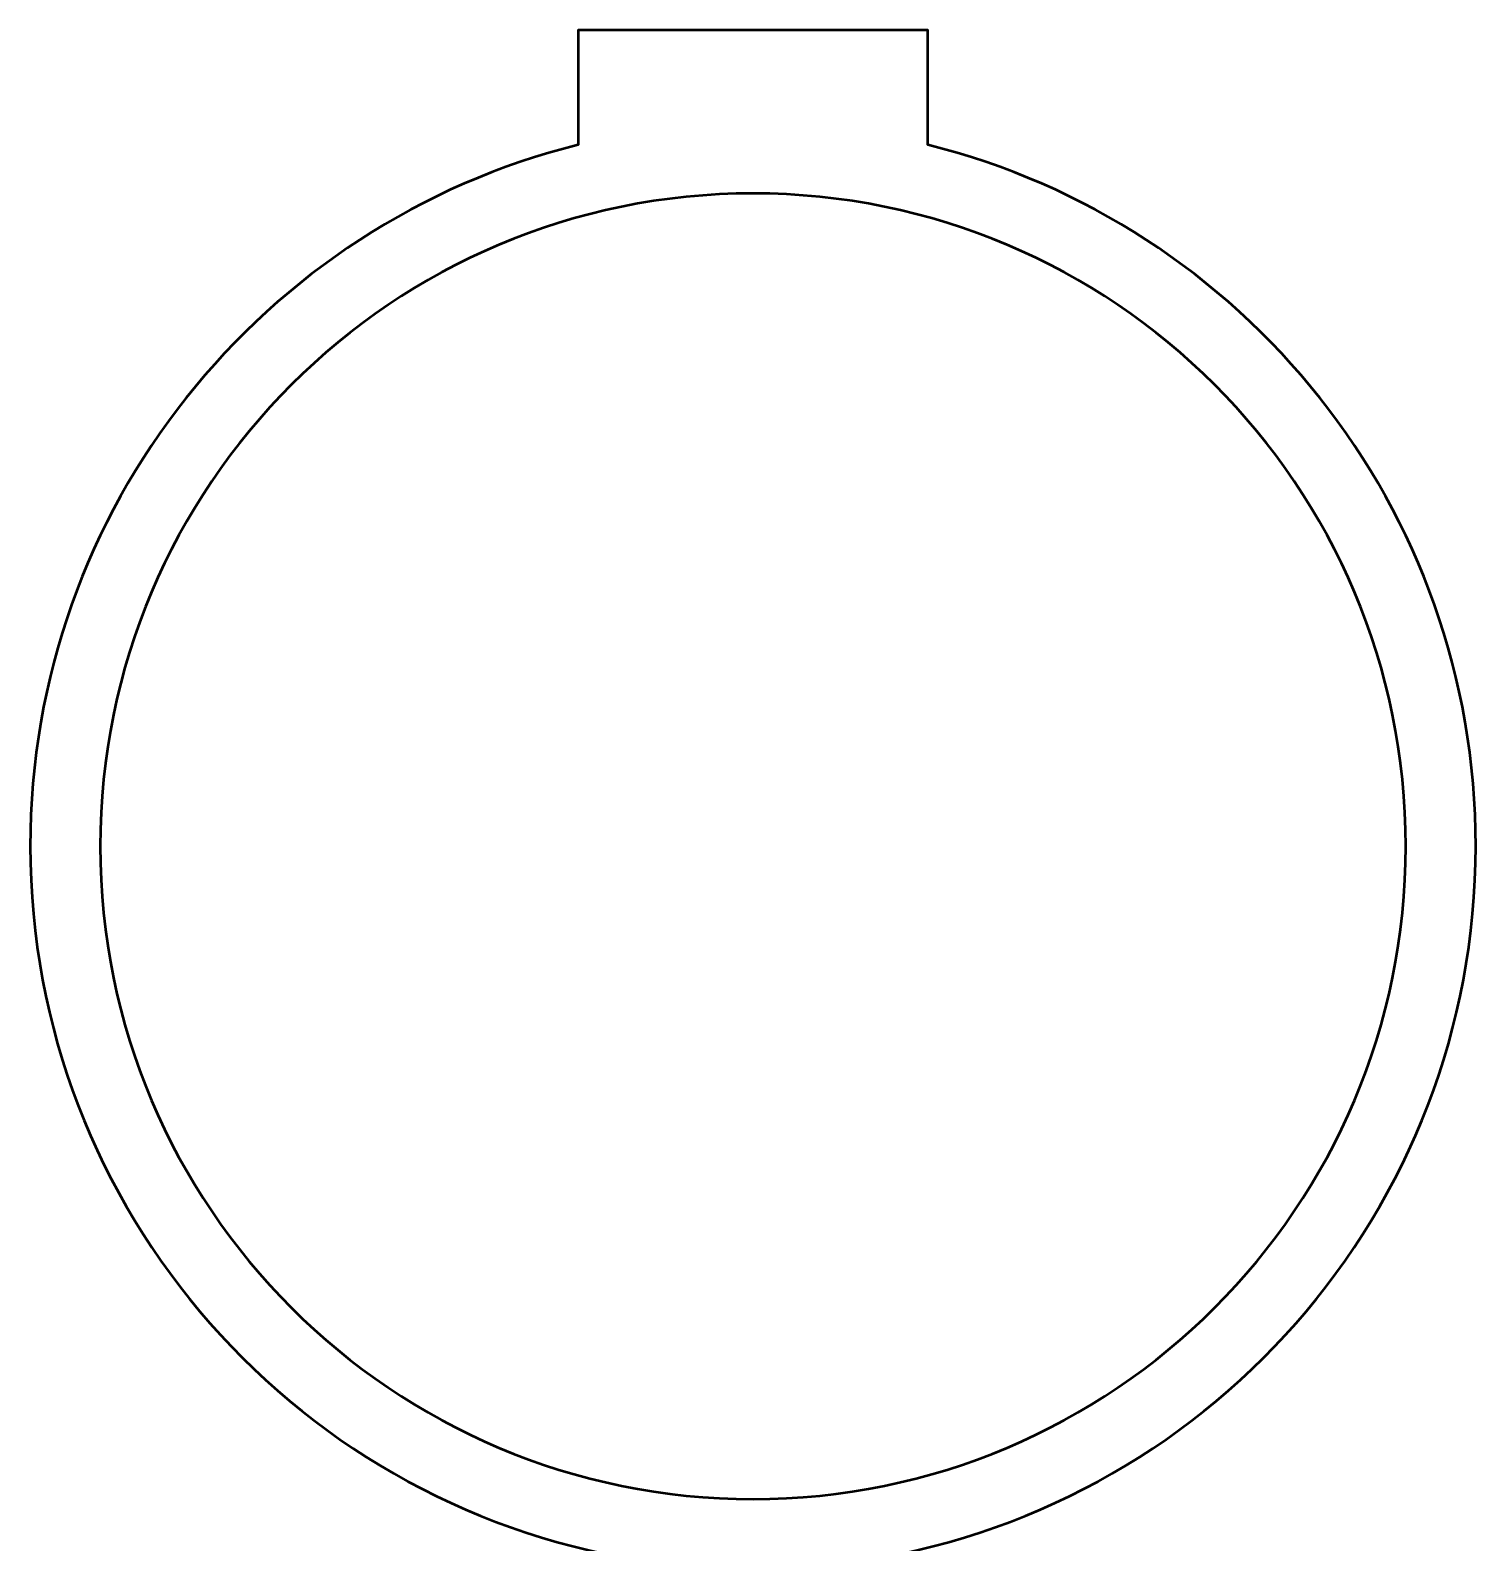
# Model space of a CAD drawing. Header units: centimetres. Extents: x -13.9 to 13.9, y -15.4 to 15.6.
# Drawn here: x -10.6 to -4.4, y 4.21 to 10.7 of the extents above; entities that cross this region are included whole.
import ezdxf

# ---------------------------------------------------------------- set-up
doc = ezdxf.new("R2010")
doc.units = ezdxf.units.CM
doc.header["$MEASUREMENT"] = 0
doc.layers.add('Layer 1', color=7, linetype='Continuous')

msp = doc.modelspace()

# ---------------------------------------------------------------- linework, layer by layer
at = {"layer": 'Layer 1', "lineweight": 53}
for points, knots in [([(-7.075, 3.07087), (-5.56403, 2.86367), (-4.4, 1.56789), (-4.4, 0), (-4.4, 0), (-4.4, -1.71209), (-5.78791, -3.1), (-7.5, -3.1), (-7.5, -3.1), (-9.21209, -3.1), (-10.6, -1.71209), (-10.6, 0), (-10.6, 0), (-10.6, 1.56789), (-9.43597, 2.86367), (-7.925, 3.07087), (-7.925, 3.07087), (-7.925, 3.07087), (-7.925, 4.12913), (-7.925, 4.12913), (-7.925, 4.12913), (-9.43597, 4.33633), (-10.6, 5.63211), (-10.6, 7.2), (-10.6, 7.2), (-10.6, 8.65344), (-9.59968, 9.87306), (-8.25, 10.20844), (-8.25, 10.20844), (-8.25, 10.20844), (-8.25, 10.7), (-8.25, 10.7), (-8.25, 10.7), (-8.25, 10.7), (-6.75, 10.7), (-6.75, 10.7), (-6.75, 10.7), (-6.75, 10.7), (-6.75, 10.20844), (-6.75, 10.20844), (-6.75, 10.20844), (-5.40032, 9.87306), (-4.4, 8.65344), (-4.4, 7.2), (-4.4, 7.2), (-4.4, 5.63211), (-5.56403, 4.33633), (-7.075, 4.12913), (-7.075, 4.12913), (-7.075, 4.12913), (-7.075, 3.07087), (-7.075, 3.07087)], [0, 0, 0, 0, 0.0714286, 0.0714286, 0.0714286, 0.0714286, 0.1428571, 0.1428571, 0.1428571, 0.1428571, 0.2142857, 0.2142857, 0.2142857, 0.2142857, 0.2857143, 0.2857143, 0.2857143, 0.2857143, 0.3571429, 0.3571429, 0.3571429, 0.3571429, 0.4285714, 0.4285714, 0.4285714, 0.4285714, 0.5, 0.5, 0.5, 0.5, 0.5714286, 0.5714286, 0.5714286, 0.5714286, 0.6428571, 0.6428571, 0.6428571, 0.6428571, 0.7142857, 0.7142857, 0.7142857, 0.7142857, 0.7857143, 0.7857143, 0.7857143, 0.7857143, 0.8571429, 0.8571429, 0.8571429, 0.8571429, 1, 1, 1, 1]), ([(-7.5, 4.4), (-9.04641, 4.4), (-10.3, 5.65359), (-10.3, 7.2), (-10.3, 7.2), (-10.3, 8.7464), (-9.04641, 10), (-7.5, 10), (-7.5, 10), (-5.95359, 10), (-4.7, 8.7464), (-4.7, 7.2), (-4.7, 7.2), (-4.7, 5.65359), (-5.95359, 4.4), (-7.5, 4.4)], [0, 0, 0, 0, 0.2, 0.2, 0.2, 0.2, 0.4, 0.4, 0.4, 0.4, 0.6, 0.6, 0.6, 0.6, 1, 1, 1, 1])]:
    msp.add_open_spline(points, degree=3, knots=knots, dxfattribs=at)

doc.saveas('drawing.dxf')
